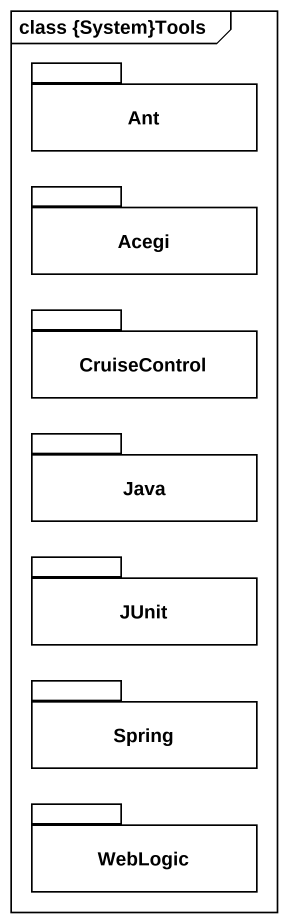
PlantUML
@startuml
mainframe class {System}Tools
package Ant {
}
package Acegi {
}
package CruiseControl {
}
package Java {
}
package JUnit {
}
package Spring {
}
package WebLogic {
}
@enduml
